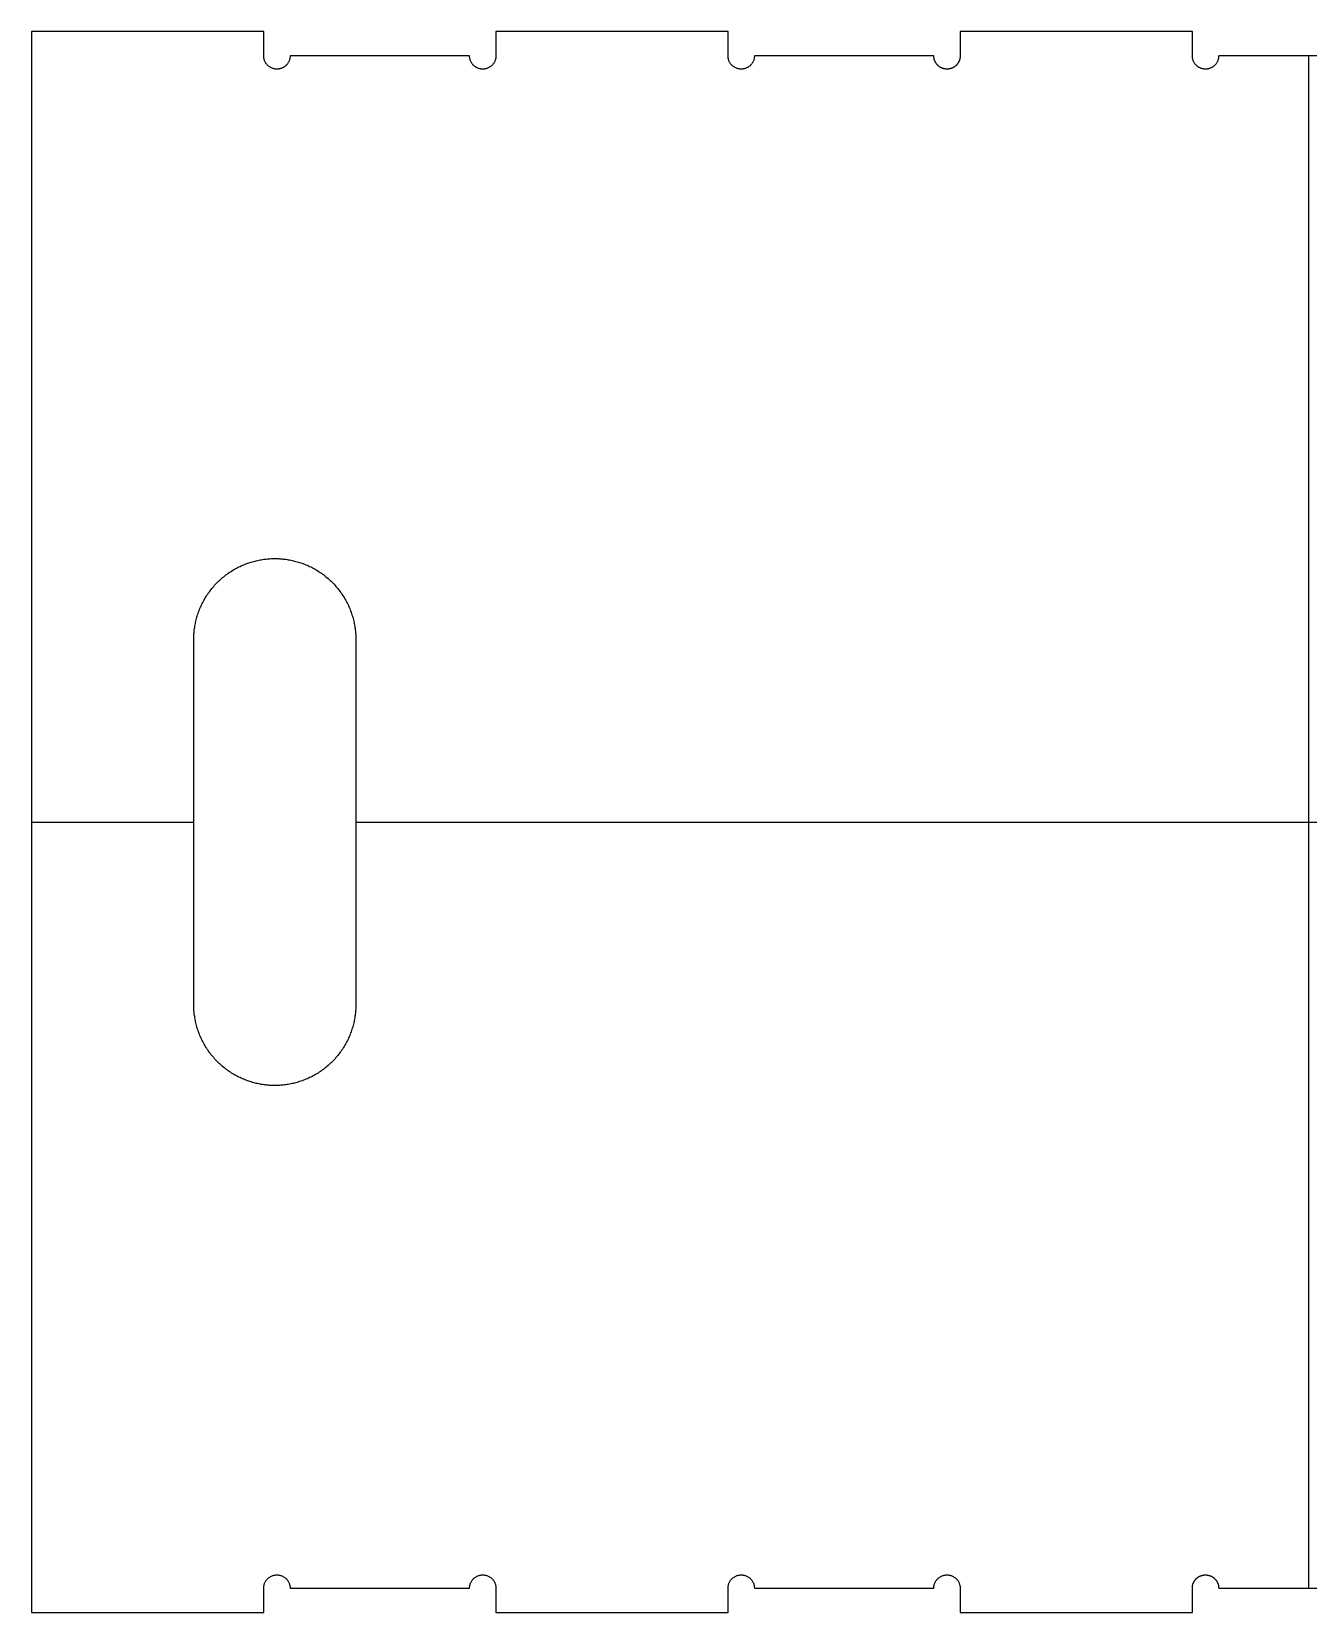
# Model space of a CAD drawing. Header units: millimetres. Extents: x -3003 to 2440, y -88 to 1748.
# Drawn here: x -2191.6 to -1876.6, y 630.9 to 1020.9 of the extents above; entities that cross this region are included whole.
import ezdxf

# ---------------------------------------------------------------- set-up
doc = ezdxf.new("R2010")
doc.units = ezdxf.units.MM
doc.header["$MEASUREMENT"] = 0
doc.layers.add('LAID OUT PARTS', color=7, linetype='Continuous', true_color=0x000000)

msp = doc.modelspace()

# ---------------------------------------------------------------- linework, layer by layer
at = {"layer": 'LAID OUT PARTS'}
for p, q in [((-1876.62, 1014.86, -6), (-1876.62, 636.86, -6)), ((-1876.62, 1014.86), (-1876.62, 636.86)), ((-2191.62, 825.86, -6), (-2151.62, 825.86, -6)), ((-2191.62, 825.86), (-2151.62, 825.86)), ((-2111.62, 825.86, -6), (-1567.62, 825.86, -6)), ((-2111.62, 825.86), (-1567.62, 825.86))]:
    msp.add_line(p, q, dxfattribs=at)
for points, degree in [([(-2134.35, 1020.86, -6), (-2162.98, 1020.86, -6), (-2191.62, 1020.86, -6)], 2), ([(-2191.62, 1020.86, -6), (-2191.62, 1020.86, -3), (-2191.62, 1020.86)], 2), ([(-2134.35, 1020.86), (-2162.98, 1020.86), (-2191.62, 1020.86)], 2), ([(-2191.62, 1020.86, -6), (-2191.62, 825.86, -6), (-2191.62, 630.86, -6)], 2), ([(-2191.62, 1020.86), (-2191.62, 825.86), (-2191.62, 630.86)], 2), ([(-2134.35, 1020.86, -3), (-2162.98, 1020.86, -3), (-2191.62, 1020.86, -3)], 2), ([(-2191.62, 1020.86, -3), (-2191.62, 825.86, -3), (-2191.62, 630.86, -3)], 2), ([(-2162.98, 1020.86, -6), (-2162.98, 1020.86, -3), (-2162.98, 1020.86)], 2), ([(-2134.35, 1014.86, -6), (-2134.35, 1017.86, -6), (-2134.35, 1020.86, -6)], 2), ([(-2134.35, 1020.86, -6), (-2134.35, 1020.86, -3), (-2134.35, 1020.86)], 2), ([(-2134.35, 1014.86), (-2134.35, 1017.86), (-2134.35, 1020.86)], 2), ([(-2134.35, 1014.86, -3), (-2134.35, 1017.86, -3), (-2134.35, 1020.86, -3)], 2), ([(-2019.8, 1020.86, -6), (-2048.44, 1020.86, -6), (-2077.07, 1020.86, -6)], 2), ([(-2077.07, 1020.86, -6), (-2077.07, 1020.86, -3), (-2077.07, 1020.86)], 2), ([(-2019.8, 1020.86), (-2048.44, 1020.86), (-2077.07, 1020.86)], 2), ([(-2077.07, 1020.86, -6), (-2077.07, 1017.86, -6), (-2077.07, 1014.86, -6)], 2), ([(-2077.07, 1020.86), (-2077.07, 1017.86), (-2077.07, 1014.86)], 2), ([(-2019.8, 1020.86, -3), (-2048.44, 1020.86, -3), (-2077.07, 1020.86, -3)], 2), ([(-2077.07, 1020.86, -3), (-2077.07, 1017.86, -3), (-2077.07, 1014.86, -3)], 2), ([(-2048.44, 1020.86, -6), (-2048.44, 1020.86, -3), (-2048.44, 1020.86)], 2), ([(-2019.8, 1014.86, -6), (-2019.8, 1017.86, -6), (-2019.8, 1020.86, -6)], 2), ([(-2019.8, 1020.86, -6), (-2019.8, 1020.86, -3), (-2019.8, 1020.86)], 2), ([(-2019.8, 1014.86), (-2019.8, 1017.86), (-2019.8, 1020.86)], 2), ([(-2019.8, 1014.86, -3), (-2019.8, 1017.86, -3), (-2019.8, 1020.86, -3)], 2), ([(-1905.25, 1020.86, -6), (-1933.89, 1020.86, -6), (-1962.53, 1020.86, -6)], 2), ([(-1962.53, 1020.86, -6), (-1962.53, 1020.86, -3), (-1962.53, 1020.86)], 2), ([(-1905.25, 1020.86), (-1933.89, 1020.86), (-1962.53, 1020.86)], 2), ([(-1962.53, 1020.86, -6), (-1962.53, 1017.86, -6), (-1962.53, 1014.86, -6)], 2), ([(-1962.53, 1020.86), (-1962.53, 1017.86), (-1962.53, 1014.86)], 2), ([(-1905.25, 1020.86, -3), (-1933.89, 1020.86, -3), (-1962.53, 1020.86, -3)], 2), ([(-1962.53, 1020.86, -3), (-1962.53, 1017.86, -3), (-1962.53, 1014.86, -3)], 2), ([(-1933.89, 1020.86, -6), (-1933.89, 1020.86, -3), (-1933.89, 1020.86)], 2), ([(-1905.25, 1014.86, -6), (-1905.25, 1017.86, -6), (-1905.25, 1020.86, -6)], 2), ([(-1905.25, 1020.86, -6), (-1905.25, 1020.86, -3), (-1905.25, 1020.86)], 2), ([(-1905.25, 1014.86), (-1905.25, 1017.86), (-1905.25, 1020.86)], 2), ([(-1905.25, 1014.86, -3), (-1905.25, 1017.86, -3), (-1905.25, 1020.86, -3)], 2), ([(-2134.35, 1017.86, -6), (-2134.35, 1017.86, -3), (-2134.35, 1017.86)], 2), ([(-2134.35, 1014.86, -6), (-2134.35, 1014.86, -3), (-2134.35, 1014.86)], 2), ([(-2083.57, 1014.86, -6), (-2105.71, 1014.86, -6), (-2127.85, 1014.86, -6)], 2), ([(-2127.85, 1014.86, -6), (-2127.85, 1014.86, -3), (-2127.85, 1014.86)], 2), ([(-2083.57, 1014.86), (-2105.71, 1014.86), (-2127.85, 1014.86)], 2), ([(-2083.57, 1014.86, -3), (-2105.71, 1014.86, -3), (-2127.85, 1014.86, -3)], 2), ([(-2105.71, 1014.86, -6), (-2105.71, 1014.86, -3), (-2105.71, 1014.86)], 2), ([(-2083.57, 1014.86, -6), (-2083.57, 1014.86, -3), (-2083.57, 1014.86)], 2), ([(-2077.07, 1017.86, -6), (-2077.07, 1017.86, -3), (-2077.07, 1017.86)], 2), ([(-2077.07, 1014.86, -6), (-2077.07, 1014.86, -3), (-2077.07, 1014.86)], 2), ([(-2019.8, 1017.86, -6), (-2019.8, 1017.86, -3), (-2019.8, 1017.86)], 2), ([(-2019.8, 1014.86, -6), (-2019.8, 1014.86, -3), (-2019.8, 1014.86)], 2), ([(-1969.03, 1014.86, -6), (-1991.16, 1014.86, -6), (-2013.3, 1014.86, -6)], 2), ([(-2013.3, 1014.86, -6), (-2013.3, 1014.86, -3), (-2013.3, 1014.86)], 2), ([(-1969.03, 1014.86), (-1991.16, 1014.86), (-2013.3, 1014.86)], 2), ([(-1969.03, 1014.86, -3), (-1991.16, 1014.86, -3), (-2013.3, 1014.86, -3)], 2), ([(-1991.16, 1014.86, -6), (-1991.16, 1014.86, -3), (-1991.16, 1014.86)], 2), ([(-1969.03, 1014.86, -6), (-1969.03, 1014.86, -3), (-1969.03, 1014.86)], 2), ([(-1962.53, 1017.86, -6), (-1962.53, 1017.86, -3), (-1962.53, 1017.86)], 2), ([(-1962.53, 1014.86, -6), (-1962.53, 1014.86, -3), (-1962.53, 1014.86)], 2), ([(-1905.25, 1017.86, -6), (-1905.25, 1017.86, -3), (-1905.25, 1017.86)], 2), ([(-1905.25, 1014.86, -6), (-1905.25, 1014.86, -3), (-1905.25, 1014.86)], 2), ([(-1854.48, 1014.86, -6), (-1876.62, 1014.86, -6), (-1898.75, 1014.86, -6)], 2), ([(-1898.75, 1014.86, -6), (-1898.75, 1014.86, -3), (-1898.75, 1014.86)], 2), ([(-1854.48, 1014.86), (-1876.62, 1014.86), (-1898.75, 1014.86)], 2), ([(-1854.48, 1014.86, -3), (-1876.62, 1014.86, -3), (-1898.75, 1014.86, -3)], 2), ([(-2131.1, 1011.61, -6), (-2131.1, 1011.61, -3), (-2131.1, 1011.61)], 2), ([(-2080.32, 1011.61, -6), (-2080.32, 1011.61, -3), (-2080.32, 1011.61)], 2), ([(-2016.55, 1011.61, -6), (-2016.55, 1011.61, -3), (-2016.55, 1011.61)], 2), ([(-1968.08, 1012.57, -6), (-1968.08, 1012.57, -3), (-1968.08, 1012.57)], 2), ([(-1965.78, 1011.61, -6), (-1965.78, 1011.61, -3), (-1965.78, 1011.61)], 2), ([(-1963.48, 1012.57, -6), (-1963.48, 1012.57, -3), (-1963.48, 1012.57)], 2), ([(-1902, 1011.61, -6), (-1902, 1011.61, -3), (-1902, 1011.61)], 2), ([(-2131.62, 890.86, -6), (-2131.62, 890.86, -3), (-2131.62, 890.86)], 2), ([(-2151.62, 780.86, -6), (-2151.62, 810.86, -6), (-2151.62, 840.86, -6), (-2151.62, 870.86, -6)], 3), ([(-2151.62, 870.86, -6), (-2151.62, 870.86, -3), (-2151.62, 870.86)], 2), ([(-2151.62, 780.86), (-2151.62, 810.86), (-2151.62, 840.86), (-2151.62, 870.86)], 3), ([(-2151.62, 780.86, -3), (-2151.62, 810.86, -3), (-2151.62, 840.86, -3), (-2151.62, 870.86, -3)], 3), ([(-2111.62, 870.86, -6), (-2111.62, 840.86, -6), (-2111.62, 810.86, -6), (-2111.62, 780.86, -6)], 3), ([(-2111.62, 870.86), (-2111.62, 840.86), (-2111.62, 810.86), (-2111.62, 780.86)], 3), ([(-2111.62, 870.86, -6), (-2111.62, 870.86, -3), (-2111.62, 870.86)], 2), ([(-2111.62, 870.86, -3), (-2111.62, 840.86, -3), (-2111.62, 810.86, -3), (-2111.62, 780.86, -3)], 3), ([(-2191.62, 825.86, -6), (-2191.62, 825.86, -3), (-2191.62, 825.86)], 2), ([(-2151.62, 825.86, -6), (-2151.62, 825.86, -3), (-2151.62, 825.86)], 2), ([(-2111.62, 825.86, -6), (-2111.62, 825.86, -3), (-2111.62, 825.86)], 2), ([(-2151.62, 780.86, -6), (-2151.62, 780.86, -3), (-2151.62, 780.86)], 2), ([(-2111.62, 780.86, -6), (-2111.62, 780.86, -3), (-2111.62, 780.86)], 2), ([(-2131.62, 760.86, -6), (-2131.62, 760.86, -3), (-2131.62, 760.86)], 2), ([(-2131.1, 640.11, -6), (-2131.1, 640.11, -3), (-2131.1, 640.11)], 2), ([(-2080.32, 640.11, -6), (-2080.32, 640.11, -3), (-2080.32, 640.11)], 2), ([(-2016.55, 640.11, -6), (-2016.55, 640.11, -3), (-2016.55, 640.11)], 2), ([(-1965.78, 640.11, -6), (-1965.78, 640.11, -3), (-1965.78, 640.11)], 2), ([(-1902, 640.11, -6), (-1902, 640.11, -3), (-1902, 640.11)], 2), ([(-2134.35, 630.86, -6), (-2134.35, 633.86, -6), (-2134.35, 636.86, -6)], 2), ([(-2134.35, 636.86, -6), (-2134.35, 636.86, -3), (-2134.35, 636.86)], 2), ([(-2134.35, 630.86), (-2134.35, 633.86), (-2134.35, 636.86)], 2), ([(-2134.35, 630.86, -3), (-2134.35, 633.86, -3), (-2134.35, 636.86, -3)], 2), ([(-2127.85, 636.86, -6), (-2127.85, 636.86, -3), (-2127.85, 636.86)], 2), ([(-2127.85, 636.86, -6), (-2105.71, 636.86, -6), (-2083.57, 636.86, -6)], 2), ([(-2127.85, 636.86), (-2105.71, 636.86), (-2083.57, 636.86)], 2), ([(-2127.85, 636.86, -3), (-2105.71, 636.86, -3), (-2083.57, 636.86, -3)], 2), ([(-2105.71, 636.86, -6), (-2105.71, 636.86, -3), (-2105.71, 636.86)], 2), ([(-2083.57, 636.86, -6), (-2083.57, 636.86, -3), (-2083.57, 636.86)], 2), ([(-2077.07, 636.86, -6), (-2077.07, 636.86, -3), (-2077.07, 636.86)], 2), ([(-2077.07, 636.86, -6), (-2077.07, 633.86, -6), (-2077.07, 630.86, -6)], 2), ([(-2077.07, 636.86), (-2077.07, 633.86), (-2077.07, 630.86)], 2), ([(-2077.07, 636.86, -3), (-2077.07, 633.86, -3), (-2077.07, 630.86, -3)], 2), ([(-2019.8, 630.86, -6), (-2019.8, 633.86, -6), (-2019.8, 636.86, -6)], 2), ([(-2019.8, 636.86, -6), (-2019.8, 636.86, -3), (-2019.8, 636.86)], 2), ([(-2019.8, 630.86), (-2019.8, 633.86), (-2019.8, 636.86)], 2), ([(-2019.8, 630.86, -3), (-2019.8, 633.86, -3), (-2019.8, 636.86, -3)], 2), ([(-2013.3, 636.86, -6), (-2013.3, 636.86, -3), (-2013.3, 636.86)], 2), ([(-2013.3, 636.86, -6), (-1991.16, 636.86, -6), (-1969.03, 636.86, -6)], 2), ([(-2013.3, 636.86), (-1991.16, 636.86), (-1969.03, 636.86)], 2), ([(-2013.3, 636.86, -3), (-1991.16, 636.86, -3), (-1969.03, 636.86, -3)], 2), ([(-1991.16, 636.86, -6), (-1991.16, 636.86, -3), (-1991.16, 636.86)], 2), ([(-1969.03, 636.86, -6), (-1969.03, 636.86, -3), (-1969.03, 636.86)], 2), ([(-1962.53, 636.86, -6), (-1962.53, 636.86, -3), (-1962.53, 636.86)], 2), ([(-1962.53, 636.86, -6), (-1962.53, 633.86, -6), (-1962.53, 630.86, -6)], 2), ([(-1962.53, 636.86), (-1962.53, 633.86), (-1962.53, 630.86)], 2), ([(-1962.53, 636.86, -3), (-1962.53, 633.86, -3), (-1962.53, 630.86, -3)], 2), ([(-1905.25, 630.86, -6), (-1905.25, 633.86, -6), (-1905.25, 636.86, -6)], 2), ([(-1905.25, 636.86, -6), (-1905.25, 636.86, -3), (-1905.25, 636.86)], 2), ([(-1905.25, 630.86), (-1905.25, 633.86), (-1905.25, 636.86)], 2), ([(-1905.25, 630.86, -3), (-1905.25, 633.86, -3), (-1905.25, 636.86, -3)], 2), ([(-1904.3, 639.16, -6), (-1904.3, 639.16, -3), (-1904.3, 639.16)], 2), ([(-1899.71, 639.16, -6), (-1899.71, 639.16, -3), (-1899.71, 639.16)], 2), ([(-1898.75, 636.86, -6), (-1898.75, 636.86, -3), (-1898.75, 636.86)], 2), ([(-1898.75, 636.86, -6), (-1876.62, 636.86, -6), (-1854.48, 636.86, -6)], 2), ([(-1898.75, 636.86), (-1876.62, 636.86), (-1854.48, 636.86)], 2), ([(-1898.75, 636.86, -3), (-1876.62, 636.86, -3), (-1854.48, 636.86, -3)], 2), ([(-1876.62, 636.86, -6), (-1876.62, 636.86, -3), (-1876.62, 636.86)], 2), ([(-2134.35, 633.86, -6), (-2134.35, 633.86, -3), (-2134.35, 633.86)], 2), ([(-2077.07, 633.86, -6), (-2077.07, 633.86, -3), (-2077.07, 633.86)], 2), ([(-2019.8, 633.86, -6), (-2019.8, 633.86, -3), (-2019.8, 633.86)], 2), ([(-1962.53, 633.86, -6), (-1962.53, 633.86, -3), (-1962.53, 633.86)], 2), ([(-1905.25, 633.86, -6), (-1905.25, 633.86, -3), (-1905.25, 633.86)], 2), ([(-2191.62, 630.86, -6), (-2191.62, 630.86, -3), (-2191.62, 630.86)], 2), ([(-2191.62, 630.86, -6), (-2162.98, 630.86, -6), (-2134.35, 630.86, -6)], 2), ([(-2191.62, 630.86), (-2162.98, 630.86), (-2134.35, 630.86)], 2), ([(-2191.62, 630.86, -3), (-2162.98, 630.86, -3), (-2134.35, 630.86, -3)], 2), ([(-2162.98, 630.86, -6), (-2162.98, 630.86, -3), (-2162.98, 630.86)], 2), ([(-2134.35, 630.86, -6), (-2134.35, 630.86, -3), (-2134.35, 630.86)], 2), ([(-2077.07, 630.86, -6), (-2077.07, 630.86, -3), (-2077.07, 630.86)], 2), ([(-2077.07, 630.86, -6), (-2048.44, 630.86, -6), (-2019.8, 630.86, -6)], 2), ([(-2077.07, 630.86), (-2048.44, 630.86), (-2019.8, 630.86)], 2), ([(-2077.07, 630.86, -3), (-2048.44, 630.86, -3), (-2019.8, 630.86, -3)], 2), ([(-2048.44, 630.86, -6), (-2048.44, 630.86, -3), (-2048.44, 630.86)], 2), ([(-2019.8, 630.86, -6), (-2019.8, 630.86, -3), (-2019.8, 630.86)], 2), ([(-1962.53, 630.86, -6), (-1962.53, 630.86, -3), (-1962.53, 630.86)], 2), ([(-1962.53, 630.86, -6), (-1933.89, 630.86, -6), (-1905.25, 630.86, -6)], 2), ([(-1962.53, 630.86), (-1933.89, 630.86), (-1905.25, 630.86)], 2), ([(-1962.53, 630.86, -3), (-1933.89, 630.86, -3), (-1905.25, 630.86, -3)], 2), ([(-1933.89, 630.86, -6), (-1933.89, 630.86, -3), (-1933.89, 630.86)], 2), ([(-1905.25, 630.86, -6), (-1905.25, 630.86, -3), (-1905.25, 630.86)], 2)]:
    msp.add_open_spline(points, degree=degree, dxfattribs=at)
for points, weights, degree, knots in [([(-2127.85, 1014.86, -6), (-2127.85, 1011.61, -6), (-2131.1, 1011.61, -6), (-2134.35, 1011.61, -6), (-2134.35, 1014.86, -6)], [1, 0.707106781187, 1, 0.707106781187, 1], 2, [-416.01248, -416.01248, -416.01248, -410.907392, -410.907392, -405.802304, -405.802304, -405.802304]), ([(-2127.85, 1014.86), (-2127.85, 1011.61), (-2131.1, 1011.61), (-2134.35, 1011.61), (-2134.35, 1014.86)], [1, 0.707106781187, 1, 0.707106781187, 1], 2, [-416.01248, -416.01248, -416.01248, -410.907392, -410.907392, -405.802304, -405.802304, -405.802304]), ([(-2127.85, 1014.86, -3), (-2127.85, 1011.61, -3), (-2131.1, 1011.61, -3), (-2134.35, 1011.61, -3), (-2134.35, 1014.86, -3)], [1, 0.707106781187, 1, 0.707106781187, 1], 2, [-416.01248, -416.01248, -416.01248, -410.907392, -410.907392, -405.802304, -405.802304, -405.802304]), ([(-2077.07, 1014.86, -6), (-2077.07, 1011.61, -6), (-2080.32, 1011.61, -6), (-2083.57, 1011.61, -6), (-2083.57, 1014.86, -6)], [1, 0.707106781187, 1, 0.707106781187, 1], 2, [-108.48342, -108.48342, -108.48342, -103.378332, -103.378332, -98.273244, -98.273244, -98.273244]), ([(-2077.07, 1014.86), (-2077.07, 1011.61), (-2080.32, 1011.61), (-2083.57, 1011.61), (-2083.57, 1014.86)], [1, 0.707106781187, 1, 0.707106781187, 1], 2, [-108.48342, -108.48342, -108.48342, -103.378332, -103.378332, -98.273244, -98.273244, -98.273244]), ([(-2077.07, 1014.86, -3), (-2077.07, 1011.61, -3), (-2080.32, 1011.61, -3), (-2083.57, 1011.61, -3), (-2083.57, 1014.86, -3)], [1, 0.707106781187, 1, 0.707106781187, 1], 2, [-108.48342, -108.48342, -108.48342, -103.378332, -103.378332, -98.273244, -98.273244, -98.273244]), ([(-2013.3, 1014.86, -6), (-2013.3, 1011.61, -6), (-2016.55, 1011.61, -6), (-2019.8, 1011.61, -6), (-2019.8, 1014.86, -6)], [1, 0.707106781187, 1, 0.707106781187, 1], 2, [-121.693596, -121.693596, -121.693596, -116.588508, -116.588508, -111.48342, -111.48342, -111.48342]), ([(-2013.3, 1014.86), (-2013.3, 1011.61), (-2016.55, 1011.61), (-2019.8, 1011.61), (-2019.8, 1014.86)], [1, 0.707106781187, 1, 0.707106781187, 1], 2, [-121.693596, -121.693596, -121.693596, -116.588508, -116.588508, -111.48342, -111.48342, -111.48342]), ([(-2013.3, 1014.86, -3), (-2013.3, 1011.61, -3), (-2016.55, 1011.61, -3), (-2019.8, 1011.61, -3), (-2019.8, 1014.86, -3)], [1, 0.707106781187, 1, 0.707106781187, 1], 2, [-121.693596, -121.693596, -121.693596, -116.588508, -116.588508, -111.48342, -111.48342, -111.48342]), ([(-1962.53, 1014.86, -6), (-1962.53, 1013.52, -6), (-1963.48, 1012.57, -6), (-1964.43, 1011.61, -6), (-1965.78, 1011.61, -6), (-1967.12, 1011.61, -6), (-1968.08, 1012.57, -6), (-1969.03, 1013.52, -6), (-1969.03, 1014.86, -6)], [1, 0.923879501542, 1, 0.923879501542, 1, 0.923879501542, 1, 0.923879501542, 1], 2, [-132.676791, -132.676791, -132.676791, -130.124246, -130.124246, -127.571701, -127.571701, -125.019157, -125.019157, -122.466612, -122.466612, -122.466612]), ([(-1962.53, 1014.86), (-1962.53, 1013.52), (-1963.48, 1012.57), (-1964.43, 1011.61), (-1965.78, 1011.61), (-1967.12, 1011.61), (-1968.08, 1012.57), (-1969.03, 1013.52), (-1969.03, 1014.86)], [1, 0.923879501542, 1, 0.923879501542, 1, 0.923879501542, 1, 0.923879501542, 1], 2, [-132.676791, -132.676791, -132.676791, -130.124246, -130.124246, -127.571701, -127.571701, -125.019157, -125.019157, -122.466612, -122.466612, -122.466612]), ([(-1962.53, 1014.86, -3), (-1962.53, 1013.52, -3), (-1963.48, 1012.57, -3), (-1964.43, 1011.61, -3), (-1965.78, 1011.61, -3), (-1967.12, 1011.61, -3), (-1968.08, 1012.57, -3), (-1969.03, 1013.52, -3), (-1969.03, 1014.86, -3)], [1, 0.923879501542, 1, 0.923879501542, 1, 0.923879501542, 1, 0.923879501542, 1], 2, [-132.676791, -132.676791, -132.676791, -130.124246, -130.124246, -127.571701, -127.571701, -125.019157, -125.019157, -122.466612, -122.466612, -122.466612]), ([(-1898.75, 1014.86, -6), (-1898.75, 1011.61, -6), (-1902, 1011.61, -6), (-1905.25, 1011.61, -6), (-1905.25, 1014.86, -6)], [1, 0.707106781187, 1, 0.707106781187, 1], 2, [-145.886967, -145.886967, -145.886967, -140.781879, -140.781879, -135.676791, -135.676791, -135.676791]), ([(-1898.75, 1014.86), (-1898.75, 1011.61), (-1902, 1011.61), (-1905.25, 1011.61), (-1905.25, 1014.86)], [1, 0.707106781187, 1, 0.707106781187, 1], 2, [-145.886967, -145.886967, -145.886967, -140.781879, -140.781879, -135.676791, -135.676791, -135.676791]), ([(-1898.75, 1014.86, -3), (-1898.75, 1011.61, -3), (-1902, 1011.61, -3), (-1905.25, 1011.61, -3), (-1905.25, 1014.86, -3)], [1, 0.707106781187, 1, 0.707106781187, 1], 2, [-145.886967, -145.886967, -145.886967, -140.781879, -140.781879, -135.676791, -135.676791, -135.676791]), ([(-2151.62, 870.86, -6), (-2151.62, 882.58, -6), (-2143.33, 890.86, -6), (-2131.62, 890.86, -6), (-2119.9, 890.86, -6), (-2111.62, 882.58, -6), (-2111.62, 870.86, -6)], [1, 0.804737854124, 0.804737854124, 1, 0.804737854124, 0.804737854124, 1], 3, [144.545178, 144.545178, 144.545178, 144.545178, 175.954389, 175.954389, 175.954389, 207.363601, 207.363601, 207.363601, 207.363601]), ([(-2151.62, 870.86), (-2151.62, 882.58), (-2143.33, 890.86), (-2131.62, 890.86), (-2119.9, 890.86), (-2111.62, 882.58), (-2111.62, 870.86)], [1, 0.804737854124, 0.804737854124, 1, 0.804737854124, 0.804737854124, 1], 3, [144.545178, 144.545178, 144.545178, 144.545178, 175.954389, 175.954389, 175.954389, 207.363601, 207.363601, 207.363601, 207.363601]), ([(-2151.62, 870.86, -3), (-2151.62, 882.58, -3), (-2143.33, 890.86, -3), (-2131.62, 890.86, -3), (-2119.9, 890.86, -3), (-2111.62, 882.58, -3), (-2111.62, 870.86, -3)], [1, 0.804737854124, 0.804737854124, 1, 0.804737854124, 0.804737854124, 1], 3, [144.545178, 144.545178, 144.545178, 144.545178, 175.954389, 175.954389, 175.954389, 207.363601, 207.363601, 207.363601, 207.363601]), ([(-2111.62, 780.86, -6), (-2111.62, 769.15, -6), (-2119.9, 760.86, -6), (-2131.62, 760.86, -6), (-2143.33, 760.86, -6), (-2151.62, 769.15, -6), (-2151.62, 780.86, -6)], [1, 0.804737854124, 0.804737854124, 1, 0.804737854124, 0.804737854124, 1], 3, [-8.273244, -8.273244, -8.273244, -8.273244, 23.135967, 23.135967, 23.135967, 54.545178, 54.545178, 54.545178, 54.545178]), ([(-2111.62, 780.86), (-2111.62, 769.15), (-2119.9, 760.86), (-2131.62, 760.86), (-2143.33, 760.86), (-2151.62, 769.15), (-2151.62, 780.86)], [1, 0.804737854124, 0.804737854124, 1, 0.804737854124, 0.804737854124, 1], 3, [-8.273244, -8.273244, -8.273244, -8.273244, 23.135967, 23.135967, 23.135967, 54.545178, 54.545178, 54.545178, 54.545178]), ([(-2111.62, 780.86, -3), (-2111.62, 769.15, -3), (-2119.9, 760.86, -3), (-2131.62, 760.86, -3), (-2143.33, 760.86, -3), (-2151.62, 769.15, -3), (-2151.62, 780.86, -3)], [1, 0.804737854124, 0.804737854124, 1, 0.804737854124, 0.804737854124, 1], 3, [-8.273244, -8.273244, -8.273244, -8.273244, 23.135967, 23.135967, 23.135967, 54.545178, 54.545178, 54.545178, 54.545178]), ([(-2134.35, 636.86, -6), (-2134.35, 640.11, -6), (-2131.1, 640.11, -6), (-2127.85, 640.11, -6), (-2127.85, 636.86, -6)], [1, 0.707106781187, 1, 0.707106781187, 1], 2, [-400.802304, -400.802304, -400.802304, -395.697216, -395.697216, -390.592128, -390.592128, -390.592128]), ([(-2134.35, 636.86), (-2134.35, 640.11), (-2131.1, 640.11), (-2127.85, 640.11), (-2127.85, 636.86)], [1, 0.707106781187, 1, 0.707106781187, 1], 2, [-400.802304, -400.802304, -400.802304, -395.697216, -395.697216, -390.592128, -390.592128, -390.592128]), ([(-2134.35, 636.86, -3), (-2134.35, 640.11, -3), (-2131.1, 640.11, -3), (-2127.85, 640.11, -3), (-2127.85, 636.86, -3)], [1, 0.707106781187, 1, 0.707106781187, 1], 2, [-400.802304, -400.802304, -400.802304, -395.697216, -395.697216, -390.592128, -390.592128, -390.592128]), ([(-2083.57, 636.86, -6), (-2083.57, 640.11, -6), (-2080.32, 640.11, -6), (-2077.07, 640.11, -6), (-2077.07, 636.86, -6)], [1, 0.707106781187, 1, 0.707106781187, 1], 2, [-389.819112, -389.819112, -389.819112, -384.714024, -384.714024, -379.608936, -379.608936, -379.608936]), ([(-2083.57, 636.86), (-2083.57, 640.11), (-2080.32, 640.11), (-2077.07, 640.11), (-2077.07, 636.86)], [1, 0.707106781187, 1, 0.707106781187, 1], 2, [-389.819112, -389.819112, -389.819112, -384.714024, -384.714024, -379.608936, -379.608936, -379.608936]), ([(-2083.57, 636.86, -3), (-2083.57, 640.11, -3), (-2080.32, 640.11, -3), (-2077.07, 640.11, -3), (-2077.07, 636.86, -3)], [1, 0.707106781187, 1, 0.707106781187, 1], 2, [-389.819112, -389.819112, -389.819112, -384.714024, -384.714024, -379.608936, -379.608936, -379.608936]), ([(-2019.8, 636.86, -6), (-2019.8, 640.11, -6), (-2016.55, 640.11, -6), (-2013.3, 640.11, -6), (-2013.3, 636.86, -6)], [1, 0.707106781187, 1, 0.707106781187, 1], 2, [-376.608936, -376.608936, -376.608936, -371.503848, -371.503848, -366.39876, -366.39876, -366.39876]), ([(-2019.8, 636.86), (-2019.8, 640.11), (-2016.55, 640.11), (-2013.3, 640.11), (-2013.3, 636.86)], [1, 0.707106781187, 1, 0.707106781187, 1], 2, [-376.608936, -376.608936, -376.608936, -371.503848, -371.503848, -366.39876, -366.39876, -366.39876]), ([(-2019.8, 636.86, -3), (-2019.8, 640.11, -3), (-2016.55, 640.11, -3), (-2013.3, 640.11, -3), (-2013.3, 636.86, -3)], [1, 0.707106781187, 1, 0.707106781187, 1], 2, [-376.608936, -376.608936, -376.608936, -371.503848, -371.503848, -366.39876, -366.39876, -366.39876]), ([(-1969.03, 636.86, -6), (-1969.03, 640.11, -6), (-1965.78, 640.11, -6), (-1962.53, 640.11, -6), (-1962.53, 636.86, -6)], [1, 0.707106781187, 1, 0.707106781187, 1], 2, [-365.625744, -365.625744, -365.625744, -360.520656, -360.520656, -355.415568, -355.415568, -355.415568]), ([(-1969.03, 636.86), (-1969.03, 640.11), (-1965.78, 640.11), (-1962.53, 640.11), (-1962.53, 636.86)], [1, 0.707106781187, 1, 0.707106781187, 1], 2, [-365.625744, -365.625744, -365.625744, -360.520656, -360.520656, -355.415568, -355.415568, -355.415568]), ([(-1969.03, 636.86, -3), (-1969.03, 640.11, -3), (-1965.78, 640.11, -3), (-1962.53, 640.11, -3), (-1962.53, 636.86, -3)], [1, 0.707106781187, 1, 0.707106781187, 1], 2, [-365.625744, -365.625744, -365.625744, -360.520656, -360.520656, -355.415568, -355.415568, -355.415568]), ([(-1905.25, 636.86, -6), (-1905.25, 638.21, -6), (-1904.3, 639.16, -6), (-1903.35, 640.11, -6), (-1902, 640.11, -6), (-1900.66, 640.11, -6), (-1899.71, 639.16, -6), (-1898.75, 638.21, -6), (-1898.75, 636.86, -6)], [1, 0.923879511594, 1, 0.923879511594, 1, 0.923879511594, 1, 0.923879511594, 1], 2, [-352.415568, -352.415568, -352.415568, -349.863023, -349.863023, -347.310479, -347.310479, -344.757935, -344.757935, -342.20539, -342.20539, -342.20539]), ([(-1905.25, 636.86), (-1905.25, 638.21), (-1904.3, 639.16), (-1903.35, 640.11), (-1902, 640.11), (-1900.66, 640.11), (-1899.71, 639.16), (-1898.75, 638.21), (-1898.75, 636.86)], [1, 0.923879511594, 1, 0.923879511594, 1, 0.923879511594, 1, 0.923879511594, 1], 2, [-352.415568, -352.415568, -352.415568, -349.863023, -349.863023, -347.310479, -347.310479, -344.757935, -344.757935, -342.20539, -342.20539, -342.20539]), ([(-1905.25, 636.86, -3), (-1905.25, 638.21, -3), (-1904.3, 639.16, -3), (-1903.35, 640.11, -3), (-1902, 640.11, -3), (-1900.66, 640.11, -3), (-1899.71, 639.16, -3), (-1898.75, 638.21, -3), (-1898.75, 636.86, -3)], [1, 0.923879511594, 1, 0.923879511594, 1, 0.923879511594, 1, 0.923879511594, 1], 2, [-352.415568, -352.415568, -352.415568, -349.863023, -349.863023, -347.310479, -347.310479, -344.757935, -344.757935, -342.20539, -342.20539, -342.20539])]:
    msp.add_rational_spline(points, weights, degree=degree, knots=knots, dxfattribs=at)

doc.saveas('drawing.dxf')
